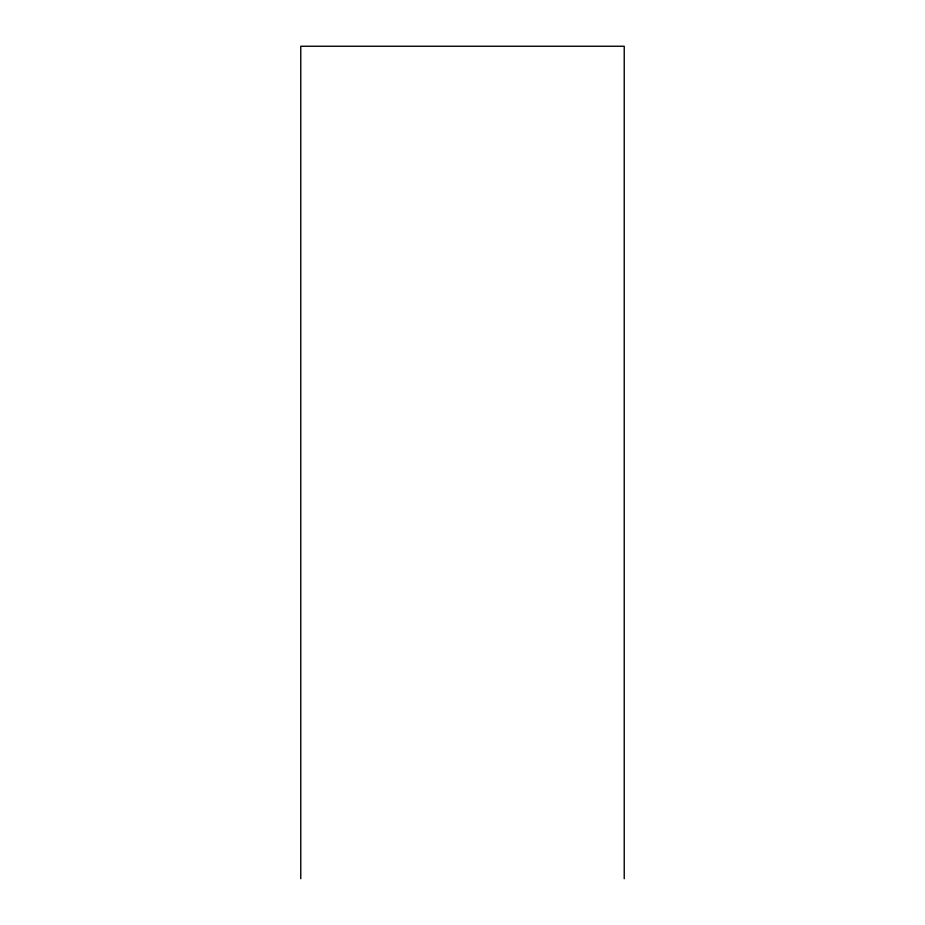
<?xml version="1.0" encoding="UTF-8"?>
<svg xmlns="http://www.w3.org/2000/svg" width="925" height="925" viewBox="0 0 925 925"><rect width="100%" height="100%" fill="white"/><g stroke="black" fill="none" stroke-linecap="round" stroke-linejoin="round"><path stroke-width="1.39" d="M624.225 878.75L624.225 46.25L300.775 46.25L300.775 878.75"/></g></svg>
